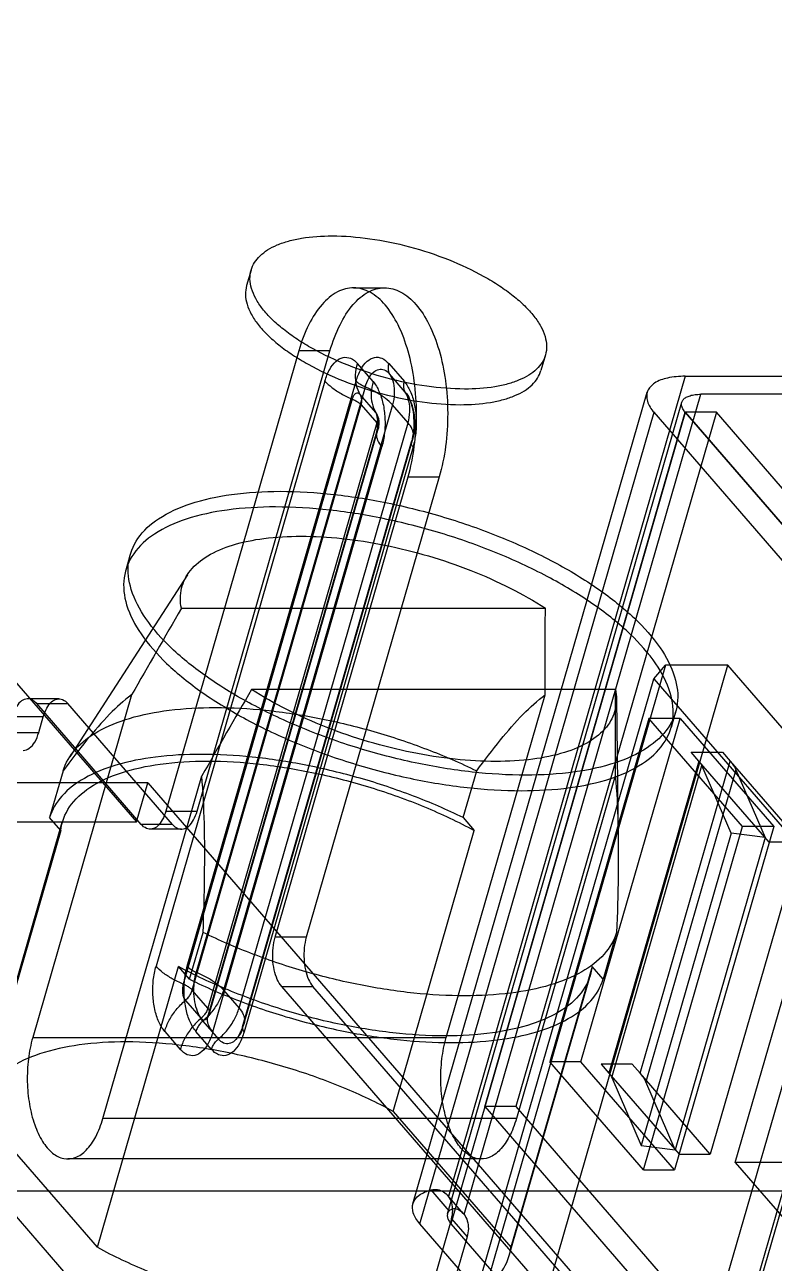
# Model space of a CAD drawing. Header units: millimetres. Extents: x -1 to 407, y -1 to 283.
# Drawn here: x 199.06 to 200.1, y 181.596 to 183.314 of the extents above; entities that cross this region are included whole.
import ezdxf

# ---------------------------------------------------------------- set-up
doc = ezdxf.new("R2010")
doc.units = ezdxf.units.MM
doc.header["$LTSCALE"] = 23.1
doc.layers.get('0').update_dxf_attribs({"linetype": 'CONTINUOUS'})
doc.layers.add('001-PCB', color=7, linetype='CONTINUOUS')
doc.layers.add('_404834', color=7, linetype='CONTINUOUS')

msp = doc.modelspace()

# ---------------------------------------------------------------- linework, layer by layer
at = {"color": 6, "linetype": 'Continuous'}
for p, q in [((199.5159, 182.9492), (199.5592, 182.9492)), ((199.4401, 182.8617), (199.2558, 182.223)), ((199.2991, 182.223), (199.4834, 182.8617)), ((199.4834, 182.8617), (199.4401, 182.8617)), ((199.5433, 182.819), (199.5216, 182.844)), ((199.5649, 182.844), (199.5866, 182.819)), ((199.5878, 182.8046), (199.5662, 182.8296)), ((199.9763, 182.8264), (199.6477, 181.6884)), ((199.9763, 182.8264), (200.7557, 182.8264)), ((199.4764, 182.8198), (199.2421, 182.0079)), ((199.2854, 182.0079), (199.5197, 182.8198)), ((199.5323, 182.8115), (199.2979, 181.9996)), ((199.5142, 182.7949), (199.2798, 181.983)), ((199.5471, 182.776), (199.5255, 182.801)), ((199.5985, 181.6783), (199.9235, 182.8042)), ((199.6465, 181.6645), (199.9715, 182.7903)), ((199.6694, 181.6634), (199.9979, 182.8014)), ((200.7773, 182.8014), (199.9979, 182.8014)), ((199.2924, 181.9748), (199.5267, 182.7867)), ((199.57, 182.7867), (199.3357, 181.9748)), ((199.5267, 182.7867), (199.5484, 182.7617)), ((199.5917, 182.7617), (199.57, 182.7867)), ((199.608, 181.6506), (199.933, 182.7764)), ((200.0196, 182.7764), (199.7414, 181.813)), ((200.2686, 182.3889), (199.933, 182.7764)), ((200.0196, 182.7764), (199.9763, 182.7764)), ((200.3552, 182.3889), (200.0196, 182.7764)), ((199.5484, 182.7617), (199.314, 181.9498)), ((199.3158, 181.9415), (199.5501, 182.7534)), ((199.3164, 181.9428), (199.5508, 182.7547)), ((199.3573, 181.9498), (199.5917, 182.7617)), ((199.3139, 181.9375), (199.5483, 182.7494)), ((199.3619, 181.9236), (199.5963, 182.7355)), ((199.3626, 181.925), (199.5969, 182.7369)), ((199.3644, 181.929), (199.5988, 182.7409)), ((199.321, 181.9167), (199.5554, 182.7286)), ((199.5987, 182.7286), (199.3643, 181.9167)), ((199.4073, 182.048), (199.5917, 182.6867)), ((199.635, 182.6867), (199.4506, 182.048)), ((199.5917, 182.6867), (199.635, 182.6867)), ((198.8307, 182.6518), (199.215, 182.208)), ((199.2064, 182.5791), (199.2001, 182.5575)), ((199.2856, 182.551), (199.1223, 182.2983)), ((199.2772, 182.5045), (199.7822, 182.5045)), ((199.9489, 182.4254), (199.3177, 180.2387)), ((199.4355, 180.347), (200.0355, 182.4254)), ((199.9327, 182.4067), (199.9489, 182.4254)), ((200.0355, 182.4254), (199.9489, 182.4254)), ((200.1925, 182.2442), (200.0355, 182.4254)), ((199.8796, 182.392), (199.3747, 182.392)), ((199.6952, 181.584), (199.9327, 182.4067)), ((199.9327, 182.4067), (200.3278, 181.9504)), ((199.1073, 182.3789), (199.064, 182.3789)), ((199.2082, 182.3844), (199.071, 181.9091)), ((199.6447, 181.9091), (199.7819, 182.3844)), ((199.881, 182.3791), (199.8833, 182.1821)), ((200.2686, 182.3889), (199.9436, 181.2631)), ((199.9869, 181.2631), (200.3119, 182.3889)), ((200.3154, 182.3849), (200.0372, 181.4214)), ((199.2216, 182.2047), (199.0765, 182.3722)), ((199.0765, 182.3722), (199.1198, 182.3722)), ((199.2649, 182.2047), (199.1198, 182.3722)), ((199.963, 182.3607), (199.9567, 182.3391)), ((199.0857, 182.3539), (199.0424, 182.3539)), ((199.0794, 182.3322), (199.0857, 182.3539)), ((199.9258, 182.3517), (199.7883, 181.8754)), ((199.8316, 181.8754), (199.9691, 182.3517)), ((200.0557, 182.2017), (199.9258, 182.3517)), ((199.9691, 182.3517), (199.9258, 182.3517)), ((199.9691, 182.3517), (200.099, 182.2017)), ((199.0361, 182.3322), (199.0794, 182.3322)), ((199.9953, 182.2925), (199.8703, 181.8595)), ((199.9137, 181.8595), (200.0387, 182.2925)), ((200.0928, 182.18), (199.9953, 182.2925)), ((200.0387, 182.2925), (200.1361, 182.18)), ((199.1132, 182.2789), (199.0945, 182.214)), ((199.1684, 181.7966), (199.3056, 182.2719)), ((199.6682, 182.214), (199.687, 182.2789)), ((199.8793, 182.2719), (199.7421, 181.7966)), ((199.8743, 181.8535), (199.9993, 182.2865)), ((200.0466, 182.2804), (199.9216, 181.8474)), ((198.527, 182.2621), (199.2306, 181.4496)), ((199.2306, 182.2621), (198.527, 182.2621)), ((199.215, 182.208), (199.2306, 182.2621)), ((199.2306, 182.2621), (199.9343, 181.4496)), ((200.0456, 181.7354), (200.1925, 182.2442)), ((199.2558, 182.223), (199.2991, 182.223)), ((198.8361, 182.208), (199.215, 182.208)), ((198.9996, 181.8179), (199.1121, 182.2076)), ((199.1098, 182.1962), (199.0945, 182.214)), ((199.2649, 182.2047), (199.2216, 182.2047)), ((199.6682, 182.214), (199.6836, 182.1962)), ((199.1098, 182.1962), (198.9973, 181.8065)), ((199.2774, 182.198), (199.2341, 182.198)), ((199.5711, 181.8065), (199.6836, 182.1962)), ((200.0401, 182.1923), (199.9151, 181.7593)), ((199.9182, 181.7254), (200.0557, 182.2017)), ((200.099, 182.2017), (199.9615, 181.7254)), ((200.0874, 182.1863), (199.9624, 181.7533)), ((200.099, 182.2017), (200.0557, 182.2017)), ((200.1361, 182.18), (200.0111, 181.747)), ((200.1361, 182.18), (200.0928, 182.18)), ((199.2886, 181.9897), (199.3074, 182.0547)), ((199.8811, 182.0547), (199.8624, 181.9897)), ((199.4506, 182.048), (199.4073, 182.048)), ((199.1608, 181.6178), (199.2733, 182.0075)), ((199.2886, 181.9897), (199.2733, 182.0075)), ((199.847, 182.0075), (199.7345, 181.6178)), ((199.8624, 181.9897), (199.847, 182.0075)), ((200.2457, 181.0222), (199.4165, 181.9797)), ((199.4165, 181.9797), (199.4598, 181.9797)), ((200.289, 181.0222), (199.4598, 181.9797)), ((199.7322, 181.6064), (199.8447, 181.9961)), ((199.314, 181.9498), (199.2924, 181.9748)), ((199.3357, 181.9748), (199.3573, 181.9498)), ((199.2828, 181.9605), (199.3045, 181.9355)), ((199.307, 181.9318), (199.3287, 181.9068)), ((199.2542, 181.9175), (199.2758, 181.8925)), ((199.3191, 181.8925), (199.2975, 181.9175)), ((199.071, 181.9091), (199.6447, 181.9091)), ((199.9182, 181.7254), (199.7883, 181.8754)), ((199.8316, 181.8754), (199.7883, 181.8754)), ((199.9615, 181.7254), (199.8316, 181.8754)), ((199.8703, 181.8595), (199.9678, 181.747)), ((200.0111, 181.747), (199.9137, 181.8595)), ((199.6982, 181.8129), (199.6513, 181.6506)), ((199.6981, 181.813), (200.0372, 181.4214)), ((199.7414, 181.813), (199.6981, 181.813)), ((199.7414, 181.813), (200.077, 181.4255)), ((199.1608, 181.6178), (198.9973, 181.8065)), ((199.7421, 181.7966), (199.1684, 181.7966)), ((199.5711, 181.8065), (199.7345, 181.6178)), ((199.6934, 181.7404), (199.1197, 181.7404)), ((199.9678, 181.747), (200.0111, 181.747)), ((199.9182, 181.7254), (199.9615, 181.7254)), ((200.0456, 181.7354), (200.1972, 181.5604)), ((200.6897, 181.7354), (200.0456, 181.7354)), ((199.6489, 181.6686), (199.6238, 181.6975)), ((199.6682, 181.6649), (199.6465, 181.69)), ((199.6519, 181.6573), (199.6144, 181.5274)), ((199.6519, 181.6573), (199.6736, 181.6323)), ((199.9436, 181.2631), (199.608, 181.6506)), ((199.6513, 181.6506), (199.9869, 181.2631)), ((199.6736, 181.6323), (199.6361, 181.5024))]:
    msp.add_line(p, q, dxfattribs=at)
at = {"color": 7, "linetype": 'Continuous'}
for p, q in [((199.9763, 182.7764), (199.6981, 181.813)), ((199.6982, 181.8129), (199.9763, 182.7764)), ((199.9764, 182.7762), (199.6982, 181.8129)), ((199.9763, 182.7764), (200.3152, 182.3845)), ((200.3154, 182.3849), (199.9763, 182.7764)), ((199.9953, 182.2925), (199.9845, 182.305)), ((199.9845, 182.305), (200.0278, 182.305)), ((200.0278, 182.305), (200.0387, 182.2925)), ((200.0401, 182.1923), (199.9993, 182.2865)), ((200.0466, 182.2804), (200.0874, 182.1863)), ((200.0874, 182.1863), (200.0401, 182.1923)), ((199.8595, 181.872), (199.8703, 181.8595)), ((199.9028, 181.872), (199.8595, 181.872)), ((199.9137, 181.8595), (199.9028, 181.872)), ((199.8743, 181.8535), (199.9151, 181.7593)), ((199.9624, 181.7533), (199.9216, 181.8474)), ((199.9151, 181.7593), (199.9624, 181.7533))]:
    msp.add_line(p, q, dxfattribs=at)
at = {"color": 6, "linetype": 'Continuous'}
msp.add_lwpolyline([(199.314, 181.9373), (199.3135, 181.9364), (199.3135, 181.9364), (199.3139, 181.9375)], dxfattribs=at)
for centre, radius, start, end in [((199.5268, 182.7617), 0.075, 343.8178, 30.0289), ((199.5267, 182.7617), 0.025, 343.8178, 30.0289), ((237.7196, 160.3206), 44.384, 150.01207, 150.19089), ((171.947, 182.5101), 27.8352, 359.74124, 359.98843), ((236.3898, 161.0287), 42.7377, 150.00862, 150.19433), ((170.9544, 182.4002), 28.9252, 359.7459, 359.98377), ((199.2924, 181.9498), 0.075, 329.9971, 343.8986)]:
    msp.add_arc(centre, radius, start, end, dxfattribs=at)
for points, knots in [([(199.5917, 182.6867), (199.5957, 182.7005), (199.6015, 182.7296), (199.6044, 182.7743), (199.6015, 182.8189), (199.5931, 182.8604), (199.5799, 182.8964), (199.5623, 182.9248), (199.5412, 182.9439), (199.5165, 182.9514), (199.4916, 182.9446), (199.47, 182.9255), (199.4522, 182.897), (199.4437, 182.8742), (199.4401, 182.8617)], [0, 0, 0, 0, 0.102253, 0.209853, 0.317041, 0.418204, 0.509773, 0.588057, 0.652718, 0.708057, 0.763259, 0.828366, 0.907619, 1, 1, 1, 1]), ([(199.4834, 182.8617), (199.487, 182.8741), (199.4954, 182.8968), (199.5131, 182.9252), (199.5344, 182.9442), (199.5591, 182.9514), (199.5838, 182.9444), (199.605, 182.9255), (199.6227, 182.8974), (199.6361, 182.8615), (199.6447, 182.8198), (199.6477, 182.7749), (199.6449, 182.7299), (199.639, 182.7006), (199.635, 182.6867)], [0, 0, 0, 0, 0.092066, 0.170694, 0.235368, 0.290333, 0.345478, 0.409811, 0.487603, 0.578848, 0.680489, 0.788721, 0.897362, 1, 1, 1, 1]), ([(199.4764, 182.8198), (199.478, 182.8253), (199.4819, 182.8352), (199.4903, 182.8471), (199.501, 182.8536), (199.513, 182.8522), (199.519, 182.847), (199.5216, 182.844)], [0, 0, 0, 0, 0.265761, 0.482512, 0.655126, 0.813504, 1, 1, 1, 1]), ([(199.5255, 182.801), (199.5231, 182.805), (199.5196, 182.8139), (199.5184, 182.8288), (199.5202, 182.8389), (199.5216, 182.844)], [0, 0, 0, 0, 0.311911, 0.642813, 1, 1, 1, 1]), ([(199.5197, 182.8198), (199.5214, 182.8253), (199.5252, 182.8353), (199.5336, 182.8471), (199.5445, 182.8537), (199.5564, 182.8522), (199.5623, 182.847), (199.5649, 182.844)], [0, 0, 0, 0, 0.266314, 0.484342, 0.658043, 0.816388, 1, 1, 1, 1]), ([(199.5649, 182.844), (199.5644, 182.8423), (199.5638, 182.8388), (199.5643, 182.8339), (199.5654, 182.8309), (199.5662, 182.8296)], [0, 0, 0, 0, 0.360705, 0.697725, 1, 1, 1, 1]), ([(199.5323, 182.8115), (199.5335, 182.8157), (199.5364, 182.8232), (199.5428, 182.832), (199.5507, 182.8368), (199.5597, 182.8359), (199.5642, 182.832), (199.5662, 182.8296)], [0, 0, 0, 0, 0.270559, 0.484399, 0.653537, 0.810208, 1, 1, 1, 1]), ([(199.5662, 182.8296), (199.5685, 182.8257), (199.5721, 182.8167), (199.5733, 182.8018), (199.5715, 182.7917), (199.57, 182.7867)], [0, 0, 0, 0, 0.312844, 0.644317, 1, 1, 1, 1]), ([(199.9763, 182.8264), (199.968, 182.8264), (199.9532, 182.8252), (199.9344, 182.819), (199.9223, 182.8068), (199.9227, 182.79), (199.929, 182.781), (199.933, 182.7764)], [0, 0, 0, 0, 0.274029, 0.486947, 0.647888, 0.801387, 1, 1, 1, 1]), ([(199.4764, 182.8198), (199.4793, 182.8165), (199.4864, 182.8101), (199.4992, 182.8018), (199.5089, 182.7971), (199.5142, 182.7949)], [0, 0, 0, 0, 0.28777, 0.624503, 1, 1, 1, 1]), ([(199.5323, 182.8115), (199.5306, 182.8122), (199.5273, 182.8138), (199.5231, 182.8165), (199.5207, 182.8186), (199.5197, 182.8198)], [0, 0, 0, 0, 0.372164, 0.709293, 1, 1, 1, 1]), ([(199.57, 182.7867), (199.5672, 182.79), (199.56, 182.7964), (199.5473, 182.8046), (199.5375, 182.8093), (199.5323, 182.8115)], [0, 0, 0, 0, 0.289332, 0.62681, 1, 1, 1, 1]), ([(199.5433, 182.819), (199.5418, 182.8139), (199.54, 182.8039), (199.5412, 182.789), (199.5447, 182.78), (199.5471, 182.776)], [0, 0, 0, 0, 0.353987, 0.685098, 1, 1, 1, 1]), ([(199.5433, 182.819), (199.5466, 182.8151), (199.5523, 182.8052), (199.5576, 182.7881), (199.5602, 182.7685), (199.5596, 182.7482), (199.5572, 182.7349), (199.5554, 182.7286)], [0, 0, 0, 0, 0.163304, 0.357047, 0.570769, 0.790178, 1, 1, 1, 1]), ([(199.5878, 182.8046), (199.5871, 182.806), (199.5859, 182.809), (199.5855, 182.8139), (199.5861, 182.8173), (199.5866, 182.819)], [0, 0, 0, 0, 0.311907, 0.642811, 1, 1, 1, 1]), ([(199.5866, 182.819), (199.5899, 182.8151), (199.5957, 182.8052), (199.601, 182.7878), (199.6035, 182.7681), (199.6029, 182.748), (199.6005, 182.7348), (199.5987, 182.7286)], [0, 0, 0, 0, 0.163738, 0.359216, 0.57506, 0.794227, 1, 1, 1, 1]), ([(199.5878, 182.8046), (199.5904, 182.8017), (199.5947, 182.7943), (199.5986, 182.7813), (199.6005, 182.7666), (199.6001, 182.7515), (199.5983, 182.7416), (199.5969, 182.7369)], [0, 0, 0, 0, 0.164142, 0.359277, 0.573958, 0.79282, 1, 1, 1, 1]), ([(199.5917, 182.7617), (199.5931, 182.7667), (199.5949, 182.7767), (199.5937, 182.7916), (199.5902, 182.8006), (199.5878, 182.8046)], [0, 0, 0, 0, 0.353986, 0.685096, 1, 1, 1, 1]), ([(199.5255, 182.801), (199.5246, 182.8019), (199.5227, 182.8035), (199.5188, 182.8029), (199.5159, 182.7996), (199.5147, 182.7967), (199.5142, 182.7949)], [0, 0, 0, 0, 0.227127, 0.420496, 0.663483, 1, 1, 1, 1]), ([(199.5142, 182.7949), (199.5159, 182.7942), (199.5191, 182.7927), (199.5234, 182.7899), (199.5258, 182.7878), (199.5267, 182.7867)], [0, 0, 0, 0, 0.3732, 0.710673, 1, 1, 1, 1]), ([(199.5267, 182.7867), (199.5272, 182.7884), (199.5278, 182.7917), (199.5274, 182.7967), (199.5262, 182.7997), (199.5255, 182.801)], [0, 0, 0, 0, 0.355679, 0.687147, 1, 1, 1, 1]), ([(199.5917, 182.7991), (199.5922, 182.7983), (199.5945, 182.7938), (199.5978, 182.7838), (199.6, 182.7684), (199.5997, 182.7517), (199.5978, 182.7406), (199.5963, 182.7355)], [0, 0, 0, 0, 0.04152, 0.232181, 0.484272, 0.756144, 1, 1, 1, 1]), ([(199.9764, 182.7762), (199.9752, 182.7777), (199.9729, 182.7808), (199.971, 182.7857), (199.9712, 182.7904), (199.9736, 182.7945), (199.9777, 182.7976), (199.9833, 182.7998), (199.9902, 182.8012), (199.9953, 182.8014), (199.9979, 182.8014)], [0, 0, 0, 0, 0.13292, 0.243441, 0.337942, 0.432522, 0.540896, 0.670781, 0.824405, 1, 1, 1, 1]), ([(199.5471, 182.776), (199.5479, 182.7747), (199.5491, 182.7717), (199.5495, 182.7667), (199.5489, 182.7634), (199.5484, 182.7617)], [0, 0, 0, 0, 0.311912, 0.642814, 1, 1, 1, 1]), ([(199.5501, 182.7534), (199.5507, 182.7554), (199.5514, 182.7596), (199.5512, 182.7658), (199.5499, 182.7715), (199.5482, 182.7748), (199.5471, 182.776)], [0, 0, 0, 0, 0.260487, 0.536429, 0.792428, 1, 1, 1, 1]), ([(199.5483, 182.7494), (199.5487, 182.7509), (199.5494, 182.7545), (199.5497, 182.7612), (199.5504, 182.7655), (199.5473, 182.7761), (199.5484, 182.7742)], [0, 0, 0, 0, 0.181244, 0.451923, 0.73493, 1, 1, 1, 1]), ([(199.5501, 182.7534), (199.5487, 182.7512), (199.5469, 182.7457), (199.5492, 182.7367), (199.553, 182.7313), (199.5554, 182.7286)], [0, 0, 0, 0, 0.28672, 0.603588, 1, 1, 1, 1]), ([(199.5484, 182.7617), (199.5492, 182.7608), (199.551, 182.7584), (199.5511, 182.7549), (199.5501, 182.7534)], [0, 0, 0, 0, 0.402977, 1, 1, 1, 1]), ([(199.5969, 182.7369), (199.5984, 182.739), (199.6002, 182.7446), (199.5978, 182.7537), (199.594, 182.759), (199.5917, 182.7617)], [0, 0, 0, 0, 0.287661, 0.60527, 1, 1, 1, 1]), ([(199.5987, 182.7286), (199.5979, 182.7295), (199.5961, 182.7319), (199.596, 182.7354), (199.5969, 182.7369)], [0, 0, 0, 0, 0.408174, 1, 1, 1, 1]), ([(199.7552, 182.273), (199.7302, 182.273), (199.6787, 182.2762), (199.6006, 182.289), (199.5221, 182.3094), (199.4463, 182.3365), (199.3762, 182.3691), (199.3148, 182.4061), (199.2648, 182.4457), (199.2282, 182.4864), (199.2061, 182.5272), (199.2008, 182.5676), (199.2153, 182.6042), (199.247, 182.6324), (199.2922, 182.6524), (199.3495, 182.6644), (199.3916, 182.6668), (199.4142, 182.6668)], [0, 0, 0, 0, 0.081336, 0.168196, 0.257507, 0.345603, 0.430591, 0.509203, 0.578801, 0.637966, 0.686839, 0.727899, 0.766717, 0.810004, 0.862841, 0.926441, 1, 1, 1, 1]), ([(199.4142, 182.6668), (199.4391, 182.6668), (199.4907, 182.6636), (199.5687, 182.6508), (199.6472, 182.6304), (199.7231, 182.6034), (199.7931, 182.5707), (199.8545, 182.5338), (199.9045, 182.4941), (199.9412, 182.4534), (199.9632, 182.4127), (199.9686, 182.3722), (199.9541, 182.3356), (199.9224, 182.3074), (199.8771, 182.2874), (199.8198, 182.2754), (199.7777, 182.273), (199.7552, 182.273)], [0, 0, 0, 0, 0.081336, 0.168196, 0.257507, 0.345603, 0.430591, 0.509203, 0.578801, 0.637966, 0.686839, 0.727899, 0.766717, 0.810004, 0.862841, 0.926441, 1, 1, 1, 1]), ([(199.4079, 182.6451), (199.3855, 182.6451), (199.3435, 182.6428), (199.2865, 182.6309), (199.2413, 182.6111), (199.2095, 182.5831), (199.1946, 182.5467), (199.1996, 182.5061), (199.2215, 182.4653), (199.258, 182.4246), (199.3077, 182.385), (199.3688, 182.3481), (199.4387, 182.3153), (199.5147, 182.2881), (199.5936, 182.2675), (199.672, 182.2546), (199.7239, 182.2514), (199.7489, 182.2514)], [0, 0, 0, 0, 0.073237, 0.136536, 0.189232, 0.232519, 0.271395, 0.312494, 0.361347, 0.420376, 0.489677, 0.567908, 0.652728, 0.741051, 0.83085, 0.918266, 1, 1, 1, 1]), ([(199.7489, 182.2514), (199.7714, 182.2514), (199.8133, 182.2537), (199.8704, 182.2656), (199.9155, 182.2854), (199.9474, 182.3134), (199.9622, 182.3499), (199.9572, 182.3904), (199.9353, 182.4312), (199.8989, 182.4719), (199.8491, 182.5115), (199.7881, 182.5484), (199.7182, 182.5812), (199.6422, 182.6084), (199.5633, 182.629), (199.4849, 182.6419), (199.433, 182.6451), (199.4079, 182.6451)], [0, 0, 0, 0, 0.073237, 0.136536, 0.189232, 0.232519, 0.271395, 0.312494, 0.361347, 0.420376, 0.489677, 0.567908, 0.652728, 0.741051, 0.83085, 0.918266, 1, 1, 1, 1]), ([(199.2772, 182.5045), (199.2754, 182.5136), (199.2752, 182.5329), (199.2891, 182.5593), (199.3148, 182.5796), (199.3501, 182.5941), (199.3939, 182.6028), (199.426, 182.6045), (199.4431, 182.6045)], [0, 0, 0, 0, 0.126892, 0.251563, 0.393417, 0.564013, 0.766806, 1, 1, 1, 1]), ([(199.4431, 182.6045), (199.462, 182.6045), (199.5011, 182.6022), (199.5603, 182.5929), (199.6201, 182.578), (199.6784, 182.5581), (199.7328, 182.5339), (199.7665, 182.5147), (199.7822, 182.5045)], [0, 0, 0, 0, 0.158674, 0.327607, 0.501614, 0.675247, 0.843081, 1, 1, 1, 1]), ([(199.7137, 182.292), (199.6948, 182.292), (199.6557, 182.2943), (199.5966, 182.3036), (199.5367, 182.3185), (199.4785, 182.3385), (199.4241, 182.3626), (199.3903, 182.3818), (199.3747, 182.392)], [0, 0, 0, 0, 0.158674, 0.327607, 0.501614, 0.675247, 0.843081, 1, 1, 1, 1]), ([(199.8796, 182.392), (199.8814, 182.3829), (199.8816, 182.3637), (199.8677, 182.3372), (199.842, 182.3169), (199.8068, 182.3024), (199.7629, 182.2937), (199.7309, 182.292), (199.7137, 182.292)], [0, 0, 0, 0, 0.126892, 0.251563, 0.393417, 0.564013, 0.766806, 1, 1, 1, 1]), ([(199.0765, 182.3722), (199.0745, 182.3745), (199.07, 182.3784), (199.061, 182.3795), (199.0528, 182.3745), (199.0465, 182.3656), (199.0436, 182.3581), (199.0424, 182.3539)], [0, 0, 0, 0, 0.186516, 0.344902, 0.517523, 0.734269, 1, 1, 1, 1]), ([(199.0857, 182.3539), (199.0869, 182.3581), (199.0898, 182.3656), (199.0961, 182.3745), (199.1043, 182.3795), (199.1133, 182.3784), (199.1178, 182.3745), (199.1198, 182.3722)], [0, 0, 0, 0, 0.265761, 0.482512, 0.655126, 0.813504, 1, 1, 1, 1]), ([(199.2082, 182.3844), (199.1972, 182.3764), (199.1755, 182.3564), (199.1445, 182.3204), (199.1239, 182.2935), (199.1132, 182.2789)], [0, 0, 0, 0, 0.285289, 0.619668, 1, 1, 1, 1]), ([(199.687, 182.2789), (199.6976, 182.2935), (199.7182, 182.3204), (199.7493, 182.3564), (199.771, 182.3764), (199.7819, 182.3844)], [0, 0, 0, 0, 0.380332, 0.714711, 1, 1, 1, 1]), ([(199.1132, 182.2789), (199.1166, 182.2899), (199.1297, 182.3119), (199.1628, 182.3365), (199.2075, 182.3541), (199.2626, 182.3647), (199.3026, 182.3668), (199.324, 182.3668)], [0, 0, 0, 0, 0.142927, 0.30687, 0.503274, 0.735138, 1, 1, 1, 1]), ([(199.324, 182.3668), (199.3475, 182.3668), (199.3961, 182.364), (199.4698, 182.3527), (199.5445, 182.3345), (199.6175, 182.3102), (199.6644, 182.29), (199.687, 182.2789)], [0, 0, 0, 0, 0.187499, 0.387338, 0.593585, 0.799916, 1, 1, 1, 1]), ([(199.0578, 182.3072), (199.0608, 182.3072), (199.0676, 182.31), (199.0749, 182.3195), (199.0781, 182.3276), (199.0794, 182.3322)], [0, 0, 0, 0, 0.259181, 0.58763, 1, 1, 1, 1]), ([(199.3052, 182.3018), (199.2839, 182.3018), (199.2438, 182.2998), (199.1888, 182.2892), (199.1441, 182.2715), (199.111, 182.247), (199.0978, 182.225), (199.0945, 182.214)], [0, 0, 0, 0, 0.264848, 0.496719, 0.693134, 0.857081, 1, 1, 1, 1]), ([(199.1098, 182.1962), (199.1112, 182.2078), (199.1206, 182.2317), (199.1514, 182.2592), (199.1953, 182.2785), (199.2507, 182.2902), (199.2915, 182.2925), (199.3133, 182.2925)], [0, 0, 0, 0, 0.143483, 0.303562, 0.497181, 0.729913, 1, 1, 1, 1]), ([(199.6682, 182.214), (199.6457, 182.225), (199.5988, 182.2453), (199.5258, 182.2696), (199.451, 182.2877), (199.3774, 182.299), (199.3287, 182.3018), (199.3052, 182.3018)], [0, 0, 0, 0, 0.200072, 0.406409, 0.612668, 0.812512, 1, 1, 1, 1]), ([(199.3133, 182.2925), (199.3376, 182.2925), (199.3879, 182.2893), (199.4638, 182.2768), (199.5403, 182.2569), (199.6142, 182.2304), (199.6612, 182.2083), (199.6836, 182.1962)], [0, 0, 0, 0, 0.188874, 0.390179, 0.597191, 0.802801, 1, 1, 1, 1]), ([(199.3074, 182.0547), (199.3084, 182.0809), (199.3098, 182.1313), (199.3097, 182.2037), (199.3075, 182.2499), (199.3056, 182.2719)], [0, 0, 0, 0, 0.362121, 0.695312, 1, 1, 1, 1]), ([(199.8793, 182.2719), (199.8813, 182.2499), (199.8835, 182.2037), (199.8835, 182.1313), (199.8821, 182.0809), (199.8811, 182.0547)], [0, 0, 0, 0, 0.304688, 0.637879, 1, 1, 1, 1]), ([(199.2558, 182.223), (199.2545, 182.2188), (199.2516, 182.2113), (199.2453, 182.2023), (199.2372, 182.1974), (199.2281, 182.1984), (199.2236, 182.2024), (199.2216, 182.2047)], [0, 0, 0, 0, 0.265761, 0.482512, 0.655126, 0.813504, 1, 1, 1, 1]), ([(199.2649, 182.2047), (199.2669, 182.2024), (199.2714, 182.1984), (199.2805, 182.1974), (199.2886, 182.2023), (199.2949, 182.2113), (199.2978, 182.2188), (199.2991, 182.223)], [0, 0, 0, 0, 0.186516, 0.344902, 0.517523, 0.734269, 1, 1, 1, 1]), ([(199.6704, 181.9668), (199.6469, 181.9668), (199.5982, 181.9696), (199.5246, 181.9809), (199.4498, 181.9991), (199.3768, 182.0234), (199.3299, 182.0436), (199.3074, 182.0547)], [0, 0, 0, 0, 0.187499, 0.387338, 0.593585, 0.799916, 1, 1, 1, 1]), ([(199.8811, 182.0547), (199.8778, 182.0437), (199.8646, 182.0217), (199.8315, 181.9971), (199.7868, 181.9795), (199.7318, 181.9689), (199.6917, 181.9668), (199.6704, 181.9668)], [0, 0, 0, 0, 0.142927, 0.30687, 0.503274, 0.735138, 1, 1, 1, 1]), ([(199.4165, 181.9797), (199.4139, 181.9826), (199.4096, 181.9901), (199.4056, 182.003), (199.4037, 182.0179), (199.4041, 182.0331), (199.4059, 182.0432), (199.4073, 182.048)], [0, 0, 0, 0, 0.163304, 0.357047, 0.570769, 0.790178, 1, 1, 1, 1]), ([(199.4506, 182.048), (199.4492, 182.0432), (199.4474, 182.0331), (199.447, 182.0179), (199.4489, 182.003), (199.4529, 181.9901), (199.4572, 181.9826), (199.4598, 181.9797)], [0, 0, 0, 0, 0.209849, 0.429272, 0.642992, 0.836718, 1, 1, 1, 1]), ([(199.2542, 181.9175), (199.2508, 181.9214), (199.2451, 181.9312), (199.2398, 181.9484), (199.2373, 181.968), (199.2378, 181.9882), (199.2402, 182.0015), (199.2421, 182.0079)], [0, 0, 0, 0, 0.163304, 0.357047, 0.570769, 0.790178, 1, 1, 1, 1]), ([(199.2798, 181.983), (199.2746, 181.9852), (199.2649, 181.9899), (199.2521, 181.9981), (199.2449, 182.0045), (199.2421, 182.0079)], [0, 0, 0, 0, 0.372144, 0.709283, 1, 1, 1, 1]), ([(199.6435, 181.9112), (199.6192, 181.9112), (199.569, 181.9144), (199.4931, 181.9269), (199.4165, 181.9468), (199.3426, 181.9733), (199.2956, 181.9954), (199.2733, 182.0075)], [0, 0, 0, 0, 0.188874, 0.390179, 0.597191, 0.802801, 1, 1, 1, 1]), ([(199.2975, 181.9175), (199.2941, 181.9214), (199.2884, 181.9313), (199.2831, 181.9486), (199.2806, 181.9683), (199.2811, 181.9885), (199.2836, 182.0017), (199.2854, 182.0079)], [0, 0, 0, 0, 0.163738, 0.359216, 0.57506, 0.794227, 1, 1, 1, 1]), ([(199.2854, 182.0079), (199.2863, 182.0068), (199.2887, 182.0046), (199.2929, 182.0019), (199.2962, 182.0003), (199.2979, 181.9996)], [0, 0, 0, 0, 0.287772, 0.624508, 1, 1, 1, 1]), ([(199.307, 181.9318), (199.3045, 181.9347), (199.3002, 181.9422), (199.2962, 181.9551), (199.2943, 181.9699), (199.2948, 181.985), (199.2966, 181.9949), (199.2979, 181.9996)], [0, 0, 0, 0, 0.164145, 0.359279, 0.573959, 0.792822, 1, 1, 1, 1]), ([(199.2979, 181.9996), (199.3032, 181.9974), (199.3129, 181.9927), (199.3257, 181.9845), (199.3328, 181.9781), (199.3357, 181.9748)], [0, 0, 0, 0, 0.37332, 0.710807, 1, 1, 1, 1]), ([(199.847, 182.0075), (199.8456, 181.9959), (199.8363, 181.972), (199.8055, 181.9445), (199.7616, 181.9252), (199.7062, 181.9135), (199.6654, 181.9112), (199.6435, 181.9112)], [0, 0, 0, 0, 0.143483, 0.303562, 0.497181, 0.729913, 1, 1, 1, 1]), ([(199.2798, 181.983), (199.2792, 181.9811), (199.2785, 181.9769), (199.2787, 181.9707), (199.28, 181.965), (199.2817, 181.9617), (199.2828, 181.9605)], [0, 0, 0, 0, 0.260485, 0.536427, 0.792423, 1, 1, 1, 1]), ([(199.2924, 181.9748), (199.2914, 181.9759), (199.289, 181.978), (199.2848, 181.9808), (199.2815, 181.9823), (199.2798, 181.983)], [0, 0, 0, 0, 0.289193, 0.626681, 1, 1, 1, 1]), ([(199.2887, 181.9897), (199.3113, 181.9786), (199.3582, 181.9584), (199.4312, 181.9341), (199.5059, 181.9159), (199.5796, 181.9047), (199.6281, 181.9018), (199.6516, 181.9018)], [0, 0, 0, 0, 0.200663, 0.40686, 0.612964, 0.812652, 1, 1, 1, 1]), ([(199.6516, 181.9018), (199.6729, 181.9018), (199.713, 181.9039), (199.768, 181.9145), (199.8127, 181.9321), (199.8458, 181.9567), (199.859, 181.9787), (199.8624, 181.9897)], [0, 0, 0, 0, 0.264662, 0.496402, 0.692741, 0.856644, 1, 1, 1, 1]), ([(199.2828, 181.9605), (199.2843, 181.9618), (199.2871, 181.9646), (199.2904, 181.9694), (199.2918, 181.973), (199.2924, 181.9748)], [0, 0, 0, 0, 0.342558, 0.677827, 1, 1, 1, 1]), ([(199.3357, 181.9748), (199.3341, 181.9694), (199.3297, 181.9588), (199.3199, 181.9443), (199.3116, 181.9357), (199.307, 181.9318)], [0, 0, 0, 0, 0.319095, 0.65425, 1, 1, 1, 1]), ([(199.2542, 181.9175), (199.2557, 181.9228), (199.2601, 181.9335), (199.2699, 181.948), (199.2782, 181.9565), (199.2828, 181.9605)], [0, 0, 0, 0, 0.319096, 0.654252, 1, 1, 1, 1]), ([(199.314, 181.9498), (199.3135, 181.948), (199.312, 181.9444), (199.3088, 181.9396), (199.306, 181.9368), (199.3045, 181.9355)], [0, 0, 0, 0, 0.320583, 0.656325, 1, 1, 1, 1]), ([(199.3158, 181.9415), (199.3167, 181.943), (199.3166, 181.9465), (199.3148, 181.9489), (199.314, 181.9498)], [0, 0, 0, 0, 0.595362, 1, 1, 1, 1]), ([(199.3287, 181.9068), (199.3332, 181.9107), (199.3416, 181.9192), (199.3513, 181.9338), (199.3558, 181.9444), (199.3573, 181.9498)], [0, 0, 0, 0, 0.343676, 0.679418, 1, 1, 1, 1]), ([(199.3573, 181.9498), (199.3596, 181.9471), (199.3634, 181.9418), (199.3658, 181.9327), (199.364, 181.9272), (199.3626, 181.925)], [0, 0, 0, 0, 0.393158, 0.710598, 1, 1, 1, 1]), ([(199.3045, 181.9355), (199.2999, 181.9316), (199.2916, 181.9231), (199.2818, 181.9086), (199.2774, 181.8979), (199.2758, 181.8925)], [0, 0, 0, 0, 0.342557, 0.677827, 1, 1, 1, 1]), ([(199.307, 181.9318), (199.3055, 181.9305), (199.3027, 181.9277), (199.2995, 181.9229), (199.298, 181.9193), (199.2975, 181.9175)], [0, 0, 0, 0, 0.342552, 0.677825, 1, 1, 1, 1]), ([(199.3045, 181.9355), (199.3053, 181.9345), (199.3072, 181.9329), (199.3112, 181.9335), (199.3141, 181.9369), (199.3153, 181.9398), (199.3158, 181.9415)], [0, 0, 0, 0, 0.22423, 0.424544, 0.676054, 1, 1, 1, 1]), ([(199.321, 181.9167), (199.3187, 181.9194), (199.3149, 181.9247), (199.3125, 181.9338), (199.3143, 181.9393), (199.3158, 181.9415)], [0, 0, 0, 0, 0.393159, 0.710599, 1, 1, 1, 1]), ([(199.3164, 181.9428), (199.3159, 181.9413), (199.3153, 181.9393), (199.3141, 181.9377), (199.3139, 181.9374)], [0, 0, 0, 0, 0.82348, 1, 1, 1, 1]), ([(199.321, 181.9167), (199.3194, 181.9111), (199.3156, 181.9012), (199.3072, 181.8894), (199.2964, 181.8829), (199.2844, 181.8843), (199.2785, 181.8894), (199.2758, 181.8925)], [0, 0, 0, 0, 0.265761, 0.482512, 0.655126, 0.813504, 1, 1, 1, 1]), ([(199.3643, 181.9167), (199.3627, 181.9111), (199.3588, 181.9012), (199.3504, 181.8893), (199.3395, 181.8828), (199.3276, 181.8843), (199.3217, 181.8895), (199.3191, 181.8925)], [0, 0, 0, 0, 0.266314, 0.484342, 0.658043, 0.816388, 1, 1, 1, 1]), ([(199.3626, 181.925), (199.3613, 181.9208), (199.3585, 181.9133), (199.3521, 181.9044), (199.344, 181.8996), (199.3351, 181.9007), (199.3306, 181.9045), (199.3287, 181.9068)], [0, 0, 0, 0, 0.266895, 0.484578, 0.657388, 0.815501, 1, 1, 1, 1]), ([(199.3626, 181.925), (199.3616, 181.9235), (199.3617, 181.92), (199.3635, 181.9176), (199.3643, 181.9167)], [0, 0, 0, 0, 0.595359, 1, 1, 1, 1]), ([(199.2008, 181.9028), (199.179, 181.9028), (199.1382, 181.9005), (199.0828, 181.8888), (199.0389, 181.8694), (199.0081, 181.842), (198.9987, 181.818), (198.9973, 181.8065)], [0, 0, 0, 0, 0.270101, 0.502837, 0.696453, 0.856525, 1, 1, 1, 1]), ([(199.071, 181.9091), (199.0682, 181.8994), (199.0642, 181.8789), (199.0628, 181.8476), (199.0656, 181.8168), (199.0726, 181.7888), (199.0831, 181.7655), (199.0966, 181.7485), (199.1132, 181.7393), (199.1314, 181.7411), (199.1472, 181.753), (199.1599, 181.7722), (199.1659, 181.7879), (199.1684, 181.7966)], [0, 0, 0, 0, 0.112048, 0.229484, 0.344916, 0.452483, 0.547151, 0.625149, 0.688915, 0.747899, 0.815555, 0.899688, 1, 1, 1, 1]), ([(199.5711, 181.8065), (199.5487, 181.8186), (199.5017, 181.8406), (199.4278, 181.8672), (199.3513, 181.8871), (199.2754, 181.8996), (199.2251, 181.9028), (199.2008, 181.9028)], [0, 0, 0, 0, 0.19721, 0.402826, 0.609838, 0.811137, 1, 1, 1, 1]), ([(199.3191, 181.8925), (199.3196, 181.8943), (199.3212, 181.8979), (199.3244, 181.9028), (199.3272, 181.9056), (199.3287, 181.9068)], [0, 0, 0, 0, 0.325566, 0.667766, 1, 1, 1, 1]), ([(199.7421, 181.7966), (199.7396, 181.7879), (199.7337, 181.7723), (199.7211, 181.7532), (199.7055, 181.7413), (199.6875, 181.7392), (199.6708, 181.7481), (199.6572, 181.7649), (199.6465, 181.7881), (199.6395, 181.8161), (199.6365, 181.8471), (199.6379, 181.8787), (199.6419, 181.8993), (199.6447, 181.9091)], [0, 0, 0, 0, 0.099917, 0.183374, 0.250627, 0.309389, 0.372896, 0.450427, 0.54457, 0.652356, 0.76883, 0.887458, 1, 1, 1, 1]), ([(199.608, 181.6506), (199.6041, 181.655), (199.598, 181.6637), (199.597, 181.6799), (199.6078, 181.6922), (199.618, 181.6959), (199.6238, 181.6975)], [0, 0, 0, 0, 0.27791, 0.492291, 0.711691, 1, 1, 1, 1]), ([(199.6238, 181.6975), (199.6267, 181.6982), (199.6328, 181.6986), (199.6414, 181.6952), (199.6459, 181.6909), (199.6477, 181.6884)], [0, 0, 0, 0, 0.327687, 0.654833, 1, 1, 1, 1]), ([(199.6519, 181.6573), (199.653, 181.661), (199.6542, 181.6684), (199.6529, 181.6793), (199.6498, 181.6857), (199.6477, 181.6884)], [0, 0, 0, 0, 0.356873, 0.687594, 1, 1, 1, 1]), ([(199.6489, 181.6686), (199.6504, 181.6701), (199.655, 181.6725), (199.6632, 181.6702), (199.6675, 181.666), (199.6694, 181.6634)], [0, 0, 0, 0, 0.271834, 0.593646, 1, 1, 1, 1]), ([(199.6489, 181.6686), (199.6478, 181.6675), (199.6463, 181.6648), (199.646, 181.6599), (199.6478, 181.6551), (199.65, 181.6521), (199.6513, 181.6506)], [0, 0, 0, 0, 0.227428, 0.453147, 0.701898, 1, 1, 1, 1]), ([(199.6694, 181.6634), (199.6714, 181.6607), (199.6746, 181.6543), (199.6759, 181.6434), (199.6747, 181.636), (199.6736, 181.6323)], [0, 0, 0, 0, 0.312406, 0.643127, 1, 1, 1, 1]), ([(199.1608, 181.6178), (199.1831, 181.6057), (199.2301, 181.5836), (199.304, 181.5571), (199.3806, 181.5372), (199.4565, 181.5247), (199.5067, 181.5215), (199.531, 181.5215)], [0, 0, 0, 0, 0.19721, 0.402826, 0.609838, 0.811137, 1, 1, 1, 1]), ([(199.531, 181.5215), (199.5529, 181.5215), (199.5937, 181.5238), (199.6491, 181.5355), (199.693, 181.5548), (199.7238, 181.5823), (199.7331, 181.6062), (199.7345, 181.6178)], [0, 0, 0, 0, 0.270101, 0.502837, 0.696453, 0.856525, 1, 1, 1, 1])]:
    msp.add_open_spline(points, degree=3, knots=knots, dxfattribs=at)
at = {"color": 7, "linetype": 'Continuous'}
for points in [[(199.9993, 182.2865), (199.9987, 182.2879), (199.998, 182.2893), (199.997, 182.2905)], [(199.8703, 181.8595), (199.8714, 181.8582), (199.8726, 181.857), (199.8733, 181.8554)]]:
    msp.add_open_spline(points, degree=3, dxfattribs=at)
for points, knots in [([(200.0387, 182.2925), (200.0398, 182.2912), (200.0418, 182.2886), (200.0445, 182.2846), (200.046, 182.2818), (200.0466, 182.2804)], [0, 0, 0, 0, 0.354226, 0.683453, 1, 1, 1, 1]), ([(199.9216, 181.8474), (199.921, 181.8488), (199.9195, 181.8516), (199.9168, 181.8556), (199.9148, 181.8582), (199.9137, 181.8595)], [0, 0, 0, 0, 0.316547, 0.645774, 1, 1, 1, 1])]:
    msp.add_open_spline(points, degree=3, knots=knots, dxfattribs=at)
at = {"color": 6, "linetype": 'Continuous'}
msp.add_open_spline([(199.3619, 181.9236), (199.3608, 181.9197), (199.3613, 181.9162), (199.3573, 181.9123)], degree=3, dxfattribs=at)
at = {"layer": '001-PCB', "color": 7, "linetype": 'Continuous'}
msp.add_line((189.8132, 181.696), (226.6193, 181.696), dxfattribs=at)
at = {"layer": '001-PCB', "color": 4, "linetype": 'Continuous'}
msp.add_open_spline([(201.7051, 183.0608), (201.5745, 183.0994), (201.3787, 183.1572), (201.1175, 183.2344), (200.9216, 183.2922), (200.7257, 183.35), (200.5298, 183.4079), (200.3665, 183.4561), (200.2359, 183.4946), (200.138, 183.5235), (200.04, 183.5525), (199.9584, 183.5766), (199.8931, 183.5958), (199.8441, 183.6103), (199.7952, 183.6248), (199.7544, 183.6368), (199.7217, 183.6464), (199.6972, 183.6537), (199.6768, 183.6597), (199.6605, 183.6645), (199.6482, 183.6681), (199.638, 183.6711), (199.6299, 183.6735), (199.6248, 183.6751), (199.6207, 183.6763), (199.6182, 183.677), (199.6161, 183.6776), (199.6141, 183.6783), (199.6107, 183.6796), (199.6058, 183.6815), (199.598, 183.6845), (199.5882, 183.6882), (199.5725, 183.6942), (199.5529, 183.7016), (199.5293, 183.7106), (199.5058, 183.7195), (199.4823, 183.7285), (199.4509, 183.7404), (199.4117, 183.7553), (199.349, 183.7792), (199.2706, 183.809), (199.1765, 183.8448), (199.0824, 183.8806), (198.9883, 183.9164), (198.8942, 183.9521), (198.7688, 183.9999), (198.6119, 184.0595), (198.4551, 184.1192), (198.3297, 184.1669), (198.2356, 184.2027), (198.1415, 184.2384), (198.0474, 184.2742), (197.9533, 184.31), (197.8749, 184.3398), (197.8122, 184.3637), (197.773, 184.3786), (197.7416, 184.3905), (197.7181, 184.3995), (197.6946, 184.4084), (197.671, 184.4174), (197.6514, 184.4248), (197.6377, 184.4301), (197.6299, 184.433), (197.624, 184.4353), (197.6181, 184.4375), (197.6137, 184.4392), (197.6108, 184.4403), (197.6093, 184.4409), (197.6078, 184.4415), (197.606, 184.4424), (197.6037, 184.4435), (197.6, 184.4452), (197.5953, 184.4474), (197.5879, 184.451), (197.5786, 184.4554), (197.5675, 184.4607), (197.5527, 184.4678), (197.5341, 184.4766), (197.5118, 184.4872), (197.4822, 184.5014), (197.4451, 184.5191), (197.4006, 184.5403), (197.356, 184.5615), (197.2967, 184.5898), (197.2225, 184.6252), (197.1334, 184.6677), (197.0444, 184.7101), (196.9257, 184.7667), (196.7773, 184.8375), (196.5992, 184.9224), (196.4508, 184.9931), (196.3321, 185.0497), (196.2431, 185.0922), (196.154, 185.1346), (196.0798, 185.17), (196.0205, 185.1983), (195.976, 185.2195), (195.9314, 185.2408), (195.8869, 185.262), (195.8498, 185.2797), (195.8201, 185.2938), (195.7979, 185.3044), (195.7793, 185.3133), (195.7645, 185.3204), (195.7534, 185.3257), (195.7422, 185.331), (195.733, 185.3354), (195.7255, 185.3389), (195.7209, 185.3412), (195.7172, 185.3429), (195.7144, 185.3442), (195.7121, 185.3454), (195.7105, 185.3461), (195.7095, 185.3466), (195.7088, 185.3469), (195.7082, 185.3473), (195.7074, 185.3477), (195.706, 185.3486), (195.704, 185.3498), (195.7016, 185.3512), (195.6983, 185.3532), (195.6943, 185.3556), (195.6878, 185.3594), (195.6797, 185.3642), (195.6699, 185.37), (195.6602, 185.3758), (195.6473, 185.3834), (195.6311, 185.3931), (195.6116, 185.4046), (195.5857, 185.42), (195.5533, 185.4392), (195.5144, 185.4623), (195.4755, 185.4854), (195.4366, 185.5085), (195.3847, 185.5393), (195.3199, 185.5777), (195.2421, 185.6239), (195.1643, 185.6701), (195.0606, 185.7316), (194.9309, 185.8086), (194.7753, 185.9009), (194.6457, 185.9778), (194.5419, 186.0394), (194.4641, 186.0856), (194.3863, 186.1317), (194.3215, 186.1702), (194.2697, 186.201), (194.2308, 186.2241), (194.1919, 186.2471), (194.1594, 186.2664), (194.1335, 186.2818), (194.1141, 186.2933), (194.0979, 186.3029), (194.0849, 186.3106), (194.0752, 186.3164), (194.0671, 186.3212), (194.0606, 186.325), (194.0565, 186.3274), (194.0533, 186.3294), (194.0513, 186.3306), (194.0498, 186.3314), (194.049, 186.3319), (194.0484, 186.3324), (194.0475, 186.3331), (194.0454, 186.3347), (194.0422, 186.337), (194.038, 186.3402), (194.0338, 186.3433), (194.0282, 186.3475), (194.0184, 186.3548), (194.0044, 186.3653), (193.9876, 186.3778), (193.9708, 186.3904), (193.954, 186.403), (193.9316, 186.4197), (193.9036, 186.4407), (193.8588, 186.4742), (193.8028, 186.5161), (193.7357, 186.5663), (193.6685, 186.6166), (193.6013, 186.6669), (193.5341, 186.7171), (193.4445, 186.7841), (193.3325, 186.8679), (193.2205, 186.9517), (193.1309, 187.0187), (193.0637, 187.069), (192.9965, 187.1192), (192.9293, 187.1695), (192.8733, 187.2114), (192.8285, 187.2449), (192.7949, 187.27), (192.7613, 187.2951), (192.7333, 187.3161), (192.7109, 187.3328), (192.6941, 187.3454), (192.6773, 187.358), (192.6605, 187.3705), (192.6465, 187.381), (192.6367, 187.3883), (192.6311, 187.3925), (192.6269, 187.3957), (192.6234, 187.3983), (192.6206, 187.4004), (192.6189, 187.4017), (192.6175, 187.4027), (192.6166, 187.4034), (192.6159, 187.4039), (192.6153, 187.4044), (192.6144, 187.4054), (192.613, 187.4067), (192.6108, 187.4089), (192.6081, 187.4115), (192.6037, 187.4158), (192.5983, 187.4212), (192.5917, 187.4276), (192.583, 187.4362), (192.572, 187.4469), (192.5589, 187.4597), (192.5415, 187.4769), (192.5196, 187.4983), (192.4934, 187.524), (192.4672, 187.5497), (192.441, 187.5754), (192.4148, 187.6012), (192.3799, 187.6354), (192.3362, 187.6783), (192.2838, 187.7297), (192.2139, 187.7983), (192.1266, 187.884), (192.0217, 187.9868), (191.9169, 188.0897), (191.8121, 188.1925), (191.6723, 188.3296), (191.5675, 188.4325), (191.4976, 188.501)], degree=3, knots=[0, 0, 0, 0, 0.03125, 0.046875, 0.0625, 0.078125, 0.09375, 0.109375, 0.117188, 0.125, 0.132812, 0.140625, 0.144531, 0.148438, 0.152344, 0.15625, 0.158203, 0.160156, 0.162109, 0.163086, 0.164062, 0.165039, 0.165527, 0.166016, 0.16626, 0.166504, 0.166626, 0.166748, 0.166992, 0.16748, 0.167969, 0.168945, 0.169922, 0.171875, 0.173828, 0.175781, 0.177734, 0.179688, 0.183594, 0.1875, 0.195312, 0.203125, 0.210938, 0.21875, 0.226562, 0.234375, 0.25, 0.265625, 0.273438, 0.28125, 0.289062, 0.296875, 0.304688, 0.3125, 0.316406, 0.320312, 0.322266, 0.324219, 0.326172, 0.328125, 0.330078, 0.331055, 0.331543, 0.332031, 0.33252, 0.333008, 0.33313, 0.333252, 0.333374, 0.333496, 0.33374, 0.333984, 0.334473, 0.334961, 0.335938, 0.336914, 0.337891, 0.339844, 0.341797, 0.34375, 0.347656, 0.351562, 0.355469, 0.359375, 0.367188, 0.375, 0.382812, 0.390625, 0.40625, 0.421875, 0.4375, 0.445312, 0.453125, 0.460938, 0.46875, 0.472656, 0.476562, 0.480469, 0.484375, 0.488281, 0.490234, 0.492188, 0.494141, 0.495117, 0.496094, 0.49707, 0.498047, 0.498535, 0.499023, 0.499268, 0.499512, 0.499756, 0.499878, 0.499939, 0.5, 0.500061, 0.500122, 0.500244, 0.500488, 0.500732, 0.500977, 0.501465, 0.501953, 0.50293, 0.503906, 0.504883, 0.505859, 0.507812, 0.509766, 0.511719, 0.515625, 0.519531, 0.523438, 0.527344, 0.53125, 0.539062, 0.546875, 0.554688, 0.5625, 0.578125, 0.59375, 0.609375, 0.617188, 0.625, 0.632812, 0.640625, 0.644531, 0.648438, 0.652344, 0.65625, 0.658203, 0.660156, 0.662109, 0.663086, 0.664062, 0.665039, 0.665527, 0.666016, 0.66626, 0.666504, 0.666626, 0.666687, 0.666748, 0.66687, 0.666992, 0.66748, 0.667969, 0.668457, 0.668945, 0.669922, 0.671875, 0.673828, 0.675781, 0.677734, 0.679688, 0.683594, 0.6875, 0.695312, 0.703125, 0.710938, 0.71875, 0.726562, 0.734375, 0.75, 0.765625, 0.773438, 0.78125, 0.789062, 0.796875, 0.804688, 0.808594, 0.8125, 0.816406, 0.820312, 0.822266, 0.824219, 0.826172, 0.828125, 0.830078, 0.831055, 0.831543, 0.832031, 0.83252, 0.832764, 0.833008, 0.83313, 0.833252, 0.833313, 0.833374, 0.833496, 0.83374, 0.833984, 0.834473, 0.834961, 0.835938, 0.836914, 0.837891, 0.839844, 0.841797, 0.84375, 0.847656, 0.851562, 0.855469, 0.859375, 0.863281, 0.867188, 0.875, 0.882812, 0.890625, 0.90625, 0.921875, 0.9375, 0.953125, 0.96875, 1, 1, 1, 1], dxfattribs=at)
at = {"layer": '_404834', "color": 7, "linetype": 'Continuous'}
for p, q in [((199.374, 182.9738), (199.3678, 182.9522)), ((199.7823, 182.856), (199.7761, 182.8343))]:
    msp.add_line(p, q, dxfattribs=at)
for points, knots in [([(199.374, 182.9738), (199.3751, 182.9775), (199.3784, 182.9847), (199.3863, 182.9942), (199.3972, 183.0024), (199.4106, 183.0092), (199.4265, 183.0145), (199.4518, 183.0199), (199.4721, 183.0212), (199.4862, 183.0212)], [0, 0, 0, 0, 0.088157, 0.18175, 0.285073, 0.400852, 0.530404, 0.673957, 1, 1, 1, 1]), ([(199.4862, 183.0212), (199.5037, 183.0212), (199.54, 183.0182), (199.5943, 183.0071), (199.6475, 182.9896), (199.6888, 182.9703), (199.7182, 182.9526), (199.7372, 182.9389), (199.7533, 182.9249), (199.7663, 182.9106), (199.776, 182.8964), (199.7821, 182.8824), (199.7846, 182.8687), (199.7835, 182.86), (199.7823, 182.856)], [0, 0, 0, 0, 0.142918, 0.296343, 0.451407, 0.599048, 0.667515, 0.731209, 0.789465, 0.841866, 0.888347, 0.929332, 0.965918, 1, 1, 1, 1]), ([(199.6702, 182.8087), (199.6527, 182.8087), (199.6164, 182.8116), (199.5621, 182.8228), (199.5089, 182.8403), (199.4675, 182.8595), (199.4381, 182.8772), (199.4192, 182.8909), (199.403, 182.9049), (199.39, 182.9192), (199.3804, 182.9334), (199.3742, 182.9475), (199.3718, 182.9611), (199.3729, 182.9698), (199.374, 182.9738)], [0, 0, 0, 0, 0.142918, 0.296343, 0.451407, 0.599048, 0.667515, 0.731209, 0.789465, 0.841866, 0.888347, 0.929332, 0.965918, 1, 1, 1, 1]), ([(199.3678, 182.9522), (199.3666, 182.9482), (199.3656, 182.9394), (199.368, 182.9258), (199.3741, 182.9118), (199.3838, 182.8975), (199.3968, 182.8833), (199.4129, 182.8692), (199.4319, 182.8556), (199.4613, 182.8379), (199.5026, 182.8186), (199.5558, 182.8011), (199.6101, 182.7899), (199.6464, 182.787), (199.6639, 182.787)], [0, 0, 0, 0, 0.034082, 0.070668, 0.111653, 0.158134, 0.210535, 0.268791, 0.332485, 0.400952, 0.548593, 0.703656, 0.857081, 1, 1, 1, 1]), ([(199.7823, 182.856), (199.7813, 182.8523), (199.778, 182.8451), (199.77, 182.8356), (199.7592, 182.8274), (199.7457, 182.8207), (199.7298, 182.8153), (199.7045, 182.8099), (199.6842, 182.8087), (199.6702, 182.8087)], [0, 0, 0, 0, 0.088157, 0.18175, 0.285073, 0.400852, 0.530404, 0.673957, 1, 1, 1, 1]), ([(199.6639, 182.787), (199.678, 182.787), (199.6983, 182.7883), (199.7236, 182.7937), (199.7395, 182.799), (199.753, 182.8058), (199.7638, 182.8139), (199.7718, 182.8234), (199.775, 182.8307), (199.7761, 182.8343)], [0, 0, 0, 0, 0.326042, 0.469594, 0.599146, 0.714926, 0.818249, 0.911842, 1, 1, 1, 1])]:
    msp.add_open_spline(points, degree=3, knots=knots, dxfattribs=at)

doc.saveas('drawing.dxf')
